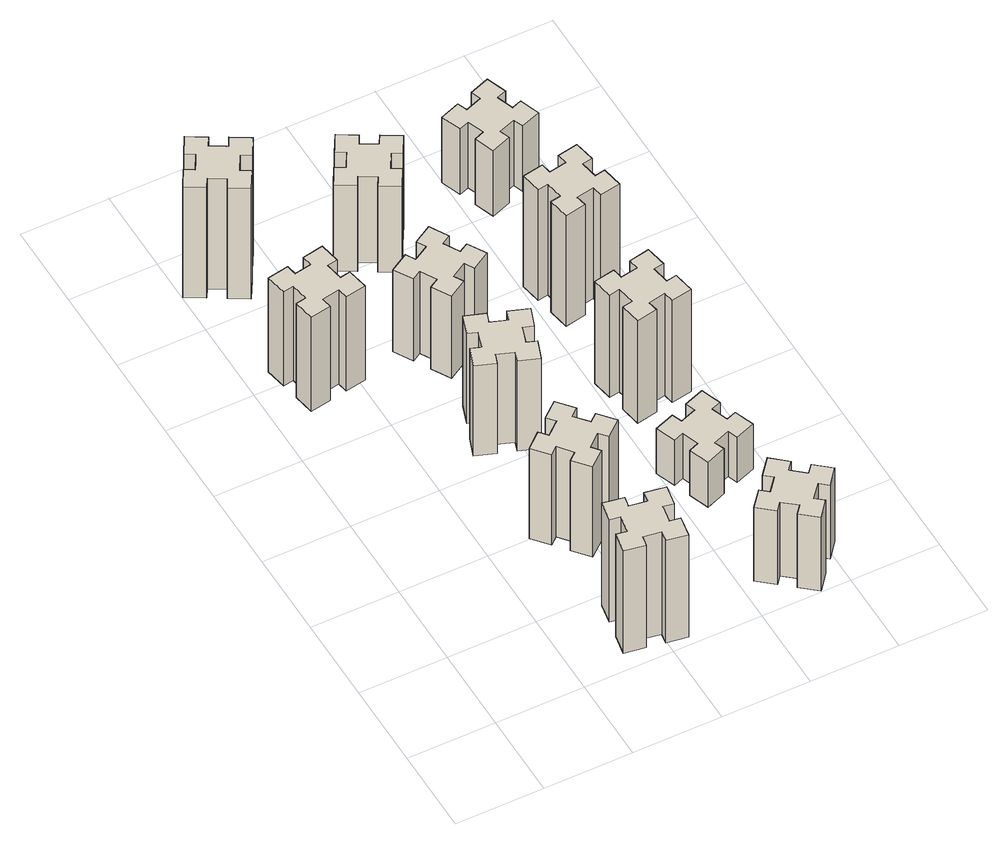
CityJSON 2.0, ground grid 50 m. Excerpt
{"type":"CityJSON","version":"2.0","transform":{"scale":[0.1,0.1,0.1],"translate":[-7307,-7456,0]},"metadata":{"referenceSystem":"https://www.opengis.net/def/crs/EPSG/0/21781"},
"CityObjects":{
"building1":{"type":"Building","attributes":{"class":"1000","function":"1000","usage":"1000","yearOfConstruction":2016,"roofType":"1000","measuredHeight":75,"storeysAboveGround":30,"storeysBelowGround":0},"geometry":[{"type":"Solid","lod":"1","boundaries":[[[[0,1,2,3,4,5,6,7,8,9,10,11,12,13,14,15,16,17,18,19]],[[17,16,20,21]],[[16,15,22,20]],[[15,14,23,22]],[[14,13,24,23]],[[13,12,25,24]],[[12,11,26,25]],[[11,10,27,26]],[[10,9,28,27]],[[9,8,29,28]],[[8,7,30,29]],[[7,6,31,30]],[[6,5,32,31]],[[5,4,33,32]],[[4,3,34,33]],[[3,2,35,34]],[[2,1,36,35]],[[1,0,37,36]],[[0,19,38,37]],[[19,18,39,38]],[[18,17,21,39]],[[24,25,26,27,28,29,30,31,32,33,34,35,36,37,38,39,21,20,22,23]]]]}]},
"building2":{"type":"Building","attributes":{"class":"1000","function":"1000","usage":"1000","yearOfConstruction":2016,"roofType":"1000","measuredHeight":69,"storeysAboveGround":30,"storeysBelowGround":0},"geometry":[{"type":"Solid","lod":"1","boundaries":[[[[40,41,42,43,44,45,46,47,48,49,50,51,52,53,54,55,56,57,58,59]],[[57,56,60,61]],[[56,55,62,60]],[[55,54,63,62]],[[54,53,64,63]],[[53,52,65,64]],[[52,51,66,65]],[[51,50,67,66]],[[50,49,68,67]],[[49,48,69,68]],[[48,47,70,69]],[[47,46,71,70]],[[46,45,72,71]],[[45,44,73,72]],[[44,43,74,73]],[[43,42,75,74]],[[42,41,76,75]],[[41,40,77,76]],[[40,59,78,77]],[[59,58,79,78]],[[58,57,61,79]],[[64,65,66,67,68,69,70,71,72,73,74,75,76,77,78,79,61,60,62,63]]]]}]},
"building3":{"type":"Building","attributes":{"class":"1000","function":"1000","usage":"1000","yearOfConstruction":2016,"roofType":"1000","measuredHeight":81,"storeysAboveGround":30,"storeysBelowGround":0},"geometry":[{"type":"Solid","lod":"1","boundaries":[[[[80,81,82,83,84,85,86,87,88,89,90,91,92,93,94,95,96,97,98,99]],[[97,96,100,101]],[[96,95,102,100]],[[95,94,103,102]],[[94,93,104,103]],[[93,92,105,104]],[[92,91,106,105]],[[91,90,107,106]],[[90,89,108,107]],[[89,88,109,108]],[[88,87,110,109]],[[87,86,111,110]],[[86,85,112,111]],[[85,84,113,112]],[[84,83,114,113]],[[83,82,115,114]],[[82,81,116,115]],[[81,80,117,116]],[[80,99,118,117]],[[99,98,119,118]],[[98,97,101,119]],[[104,105,106,107,108,109,110,111,112,113,114,115,116,117,118,119,101,100,102,103]]]]}]},
"building4":{"type":"Building","attributes":{"class":"1000","function":"1000","usage":"1000","yearOfConstruction":2016,"roofType":"1000","measuredHeight":66,"storeysAboveGround":30,"storeysBelowGround":0},"geometry":[{"type":"Solid","lod":"1","boundaries":[[[[120,121,122,123,124,125,126,127,128,129,130,131,132,133,134,135,136,137,138,139]],[[137,136,140,141]],[[136,135,142,140]],[[135,134,143,142]],[[134,133,144,143]],[[133,132,145,144]],[[132,131,146,145]],[[131,130,147,146]],[[130,129,148,147]],[[129,128,149,148]],[[128,127,150,149]],[[127,126,151,150]],[[126,125,152,151]],[[125,124,153,152]],[[124,123,154,153]],[[123,122,155,154]],[[122,121,156,155]],[[121,120,157,156]],[[120,139,158,157]],[[139,138,159,158]],[[138,137,141,159]],[[144,145,146,147,148,149,150,151,152,153,154,155,156,157,158,159,141,140,142,143]]]]}]},
"building5":{"type":"Building","attributes":{"class":"1000","function":"1000","usage":"1000","yearOfConstruction":2016,"roofType":"1000","measuredHeight":66,"storeysAboveGround":30,"storeysBelowGround":0},"geometry":[{"type":"Solid","lod":"1","boundaries":[[[[160,161,162,163,164,165,166,167,168,169,170,171,172,173,174,175,176,177,178,179]],[[177,176,180,181]],[[176,175,182,180]],[[175,174,183,182]],[[174,173,184,183]],[[173,172,185,184]],[[172,171,186,185]],[[171,170,187,186]],[[170,169,188,187]],[[169,168,189,188]],[[168,167,190,189]],[[167,166,191,190]],[[166,165,192,191]],[[165,164,193,192]],[[164,163,194,193]],[[163,162,195,194]],[[162,161,196,195]],[[161,160,197,196]],[[160,179,198,197]],[[179,178,199,198]],[[178,177,181,199]],[[184,185,186,187,188,189,190,191,192,193,194,195,196,197,198,199,181,180,182,183]]]]}]},
"building6":{"type":"Building","attributes":{"class":"1000","function":"1000","usage":"1000","yearOfConstruction":2016,"roofType":"1000","measuredHeight":60,"storeysAboveGround":30,"storeysBelowGround":0},"geometry":[{"type":"Solid","lod":"1","boundaries":[[[[200,201,202,203,204,205,206,207,208,209,210,211,212,213,214,215,216,217,218,219]],[[217,216,220,221]],[[216,215,222,220]],[[215,214,223,222]],[[214,213,224,223]],[[213,212,225,224]],[[212,211,226,225]],[[211,210,227,226]],[[210,209,228,227]],[[209,208,229,228]],[[208,207,230,229]],[[207,206,231,230]],[[206,205,232,231]],[[205,204,233,232]],[[204,203,234,233]],[[203,202,235,234]],[[202,201,236,235]],[[201,200,237,236]],[[200,219,238,237]],[[219,218,239,238]],[[218,217,221,239]],[[224,225,226,227,228,229,230,231,232,233,234,235,236,237,238,239,221,220,222,223]]]]}]},
"building7":{"type":"Building","attributes":{"class":"1000","function":"1000","usage":"1000","yearOfConstruction":2016,"roofType":"1000","measuredHeight":54,"storeysAboveGround":30,"storeysBelowGround":0},"geometry":[{"type":"Solid","lod":"1","boundaries":[[[[240,241,242,243,244,245,246,247,248,249,250,251,252,253,254,255,256,257,258,259]],[[257,256,260,261]],[[256,255,262,260]],[[255,254,263,262]],[[254,253,264,263]],[[253,252,265,264]],[[252,251,266,265]],[[251,250,267,266]],[[250,249,268,267]],[[249,248,269,268]],[[248,247,270,269]],[[247,246,271,270]],[[246,245,272,271]],[[245,244,273,272]],[[244,243,274,273]],[[243,242,275,274]],[[242,241,276,275]],[[241,240,277,276]],[[240,259,278,277]],[[259,258,279,278]],[[258,257,261,279]],[[264,265,266,267,268,269,270,271,272,273,274,275,276,277,278,279,261,260,262,263]]]]}]},
"building8":{"type":"Building","attributes":{"class":"1000","function":"1000","usage":"1000","yearOfConstruction":2016,"roofType":"1000","measuredHeight":63,"storeysAboveGround":30,"storeysBelowGround":0},"geometry":[{"type":"Solid","lod":"1","boundaries":[[[[280,281,282,283,284,285,286,287,288,289,290,291,292,293,294,295,296,297,298,299]],[[297,296,300,301]],[[296,295,302,300]],[[295,294,303,302]],[[294,293,304,303]],[[293,292,305,304]],[[292,291,306,305]],[[291,290,307,306]],[[290,289,308,307]],[[289,288,309,308]],[[288,287,310,309]],[[287,286,311,310]],[[286,285,312,311]],[[285,284,313,312]],[[284,283,314,313]],[[283,282,315,314]],[[282,281,316,315]],[[281,280,317,316]],[[280,299,318,317]],[[299,298,319,318]],[[298,297,301,319]],[[304,305,306,307,308,309,310,311,312,313,314,315,316,317,318,319,301,300,302,303]]]]}]},
"building9":{"type":"Building","attributes":{"class":"1000","function":"1000","usage":"1000","yearOfConstruction":2016,"roofType":"1000","measuredHeight":33,"storeysAboveGround":30,"storeysBelowGround":0},"geometry":[{"type":"Solid","lod":"1","boundaries":[[[[320,321,322,323,324,325,326,327,328,329,330,331,332,333,334,335,336,337,338,339]],[[337,336,340,341]],[[336,335,342,340]],[[335,334,343,342]],[[334,333,344,343]],[[333,332,345,344]],[[332,331,346,345]],[[331,330,347,346]],[[330,329,348,347]],[[329,328,349,348]],[[328,327,350,349]],[[327,326,351,350]],[[326,325,352,351]],[[325,324,353,352]],[[324,323,354,353]],[[323,322,355,354]],[[322,321,356,355]],[[321,320,357,356]],[[320,339,358,357]],[[339,338,359,358]],[[338,337,341,359]],[[344,345,346,347,348,349,350,351,352,353,354,355,356,357,358,359,341,340,342,343]]]]}]},
"building10":{"type":"Building","attributes":{"class":"1000","function":"1000","usage":"1000","yearOfConstruction":2016,"roofType":"1000","measuredHeight":75,"storeysAboveGround":30,"storeysBelowGround":0},"geometry":[{"type":"Solid","lod":"1","boundaries":[[[[360,361,362,363,364,365,366,367,368,369,370,371,372,373,374,375,376,377,378,379]],[[377,376,380,381]],[[376,375,382,380]],[[375,374,383,382]],[[374,373,384,383]],[[373,372,385,384]],[[372,371,386,385]],[[371,370,387,386]],[[370,369,388,387]],[[369,368,389,388]],[[368,367,390,389]],[[367,366,391,390]],[[366,365,392,391]],[[365,364,393,392]],[[364,363,394,393]],[[363,362,395,394]],[[362,361,396,395]],[[361,360,397,396]],[[360,379,398,397]],[[379,378,399,398]],[[378,377,381,399]],[[384,385,386,387,388,389,390,391,392,393,394,395,396,397,398,399,381,380,382,383]]]]}]},
"building11":{"type":"Building","attributes":{"class":"1000","function":"1000","usage":"1000","yearOfConstruction":2016,"roofType":"1000","measuredHeight":81,"storeysAboveGround":30,"storeysBelowGround":0},"geometry":[{"type":"Solid","lod":"1","boundaries":[[[[400,401,402,403,404,405,406,407,408,409,410,411,412,413,414,415,416,417,418,419]],[[417,416,420,421]],[[416,415,422,420]],[[415,414,423,422]],[[414,413,424,423]],[[413,412,425,424]],[[412,411,426,425]],[[411,410,427,426]],[[410,409,428,427]],[[409,408,429,428]],[[408,407,430,429]],[[407,406,431,430]],[[406,405,432,431]],[[405,404,433,432]],[[404,403,434,433]],[[403,402,435,434]],[[402,401,436,435]],[[401,400,437,436]],[[400,419,438,437]],[[419,418,439,438]],[[418,417,421,439]],[[424,425,426,427,428,429,430,431,432,433,434,435,436,437,438,439,421,420,422,423]]]]}]},
"building12":{"type":"Building","attributes":{"class":"1000","function":"1000","usage":"1000","yearOfConstruction":2016,"roofType":"1000","measuredHeight":48,"storeysAboveGround":30,"storeysBelowGround":0},"geometry":[{"type":"Solid","lod":"1","boundaries":[[[[440,441,442,443,444,445,446,447,448,449,450,451,452,453,454,455,456,457,458,459]],[[457,456,460,461]],[[456,455,462,460]],[[455,454,463,462]],[[454,453,464,463]],[[453,452,465,464]],[[452,451,466,465]],[[451,450,467,466]],[[450,449,468,467]],[[449,448,469,468]],[[448,447,470,469]],[[447,446,471,470]],[[446,445,472,471]],[[445,444,473,472]],[[444,443,474,473]],[[443,442,475,474]],[[442,441,476,475]],[[441,440,477,476]],[[440,459,478,477]],[[459,458,479,478]],[[458,457,461,479]],[[464,465,466,467,468,469,470,471,472,473,474,475,476,477,478,479,461,460,462,463]]]]}]}
},
"vertices":[
[907,146,0],[1005,128,0],[995,69,0],[1113,48,0],[1134,167,0],[1075,177,0],[1092,275,0],[1151,265,0],[1172,383,0],[1054,404,0],[1044,345,0],[945,362,0],[956,421,0],[837,442,0],[817,324,0],[876,314,0],[858,215,0],[799,226,0],[778,107,0],[897,87,0],[858,215,750],[799,226,750],[876,314,750],[817,324,750],[837,442,750],[956,421,750],[945,362,750],[1044,345,750],[1054,404,750],[1172,383,750],[1151,265,750],[1092,275,750],[1075,177,750],[1134,167,750],[1113,48,750],[995,69,750],[1005,128,750],[907,146,750],[897,87,750],[778,107,750],
[305,2348,0],[404,2366,0],[414,2307,0],[532,2327,0],[511,2446,0],[452,2435,0],[435,2534,0],[494,2544,0],[473,2662,0],[355,2641,0],[365,2582,0],[267,2565,0],[257,2624,0],[138,2603,0],[159,2485,0],[218,2495,0],[236,2397,0],[177,2387,0],[197,2268,0],[316,2289,0],[236,2397,690],[177,2387,690],[218,2495,690],[159,2485,690],[138,2603,690],[257,2624,690],[267,2565,690],[365,2582,690],[355,2641,690],[473,2662,690],[494,2544,690],[435,2534,690],[452,2435,690],[511,2446,690],[532,2327,690],[414,2307,690],[404,2366,690],[305,2348,690],[316,2289,690],[197,2268,690],
[137,3235,0],[224,3185,0],[194,3133,0],[298,3073,0],[358,3177,0],[306,3207,0],[356,3294,0],[408,3264,0],[468,3368,0],[364,3428,0],[334,3376,0],[247,3426,0],[277,3478,0],[173,3538,0],[113,3434,0],[165,3404,0],[115,3317,0],[63,3347,0],[3,3243,0],[107,3183,0],[115,3317,810],[63,3347,810],[165,3404,810],[113,3434,810],[173,3538,810],[277,3478,810],[247,3426,810],[334,3376,810],[364,3428,810],[468,3368,810],[408,3264,810],[356,3294,810],[306,3207,810],[358,3177,810],[298,3073,810],[194,3133,810],[224,3185,810],[137,3235,810],[107,3183,810],[3,3243,810],
[859,953,0],[923,876,0],[877,838,0],[954,746,0],[1046,823,0],[1008,869,0],[1084,933,0],[1123,887,0],[1215,964,0],[1138,1056,0],[1092,1018,0],[1027,1094,0],[1073,1133,0],[996,1225,0],[904,1148,0],[943,1102,0],[866,1037,0],[828,1083,0],[736,1006,0],[813,914,0],[866,1037,660],[828,1083,660],[943,1102,660],[904,1148,660],[996,1225,660],[1073,1133,660],[1027,1094,660],[1092,1018,660],[1138,1056,660],[1215,964,660],[1123,887,660],[1084,933,660],[1008,869,660],[1046,823,660],[954,746,660],[877,838,660],[923,876,660],[859,953,660],[813,914,660],[736,1006,660],
[891,1639,0],[985,1605,0],[964,1549,0],[1077,1507,0],[1118,1620,0],[1062,1641,0],[1096,1735,0],[1152,1714,0],[1193,1827,0],[1080,1868,0],[1060,1812,0],[966,1846,0],[987,1902,0],[874,1943,0],[833,1830,0],[889,1810,0],[855,1716,0],[799,1737,0],[757,1624,0],[870,1583,0],[855,1716,660],[799,1737,660],[889,1810,660],[833,1830,660],[874,1943,660],[987,1902,660],[966,1846,660],[1060,1812,660],[1080,1868,660],[1193,1827,660],[1152,1714,660],[1096,1735,660],[1062,1641,660],[1118,1620,660],[1077,1507,660],[964,1549,660],[985,1605,660],[891,1639,660],[870,1583,660],[757,1624,660],
[1096,2377,0],[1046,2464,0],[1098,2494,0],[1038,2598,0],[934,2538,0],[964,2486,0],[877,2436,0],[847,2488,0],[743,2428,0],[803,2324,0],[855,2354,0],[905,2267,0],[853,2237,0],[913,2133,0],[1017,2193,0],[987,2245,0],[1074,2295,0],[1104,2243,0],[1208,2303,0],[1148,2407,0],[1074,2295,600],[1104,2243,600],[987,2245,600],[1017,2193,600],[913,2133,600],[853,2237,600],[905,2267,600],[855,2354,600],[803,2324,600],[743,2428,600],[847,2488,600],[877,2436,600],[964,2486,600],[934,2538,600],[1038,2598,600],[1098,2494,600],[1046,2464,600],[1096,2377,600],[1148,2407,600],[1208,2303,600],
[1924,297,0],[1848,362,0],[1886,408,0],[1794,485,0],[1717,393,0],[1763,354,0],[1699,278,0],[1653,316,0],[1576,224,0],[1668,147,0],[1706,193,0],[1783,129,0],[1744,83,0],[1836,6,0],[1913,98,0],[1867,136,0],[1932,213,0],[1978,174,0],[2055,266,0],[1963,343,0],[1932,213,540],[1978,174,540],[1867,136,540],[1913,98,540],[1836,6,540],[1744,83,540],[1783,129,540],[1706,193,540],[1668,147,540],[1576,224,540],[1653,316,540],[1699,278,540],[1763,354,540],[1717,393,540],[1794,485,540],[1886,408,540],[1848,362,540],[1924,297,540],[1963,343,540],[2055,266,540],
[1046,3007,0],[1096,3094,0],[1148,3064,0],[1208,3168,0],[1104,3228,0],[1074,3176,0],[987,3226,0],[1017,3278,0],[913,3338,0],[853,3234,0],[905,3204,0],[855,3117,0],[803,3147,0],[743,3043,0],[847,2983,0],[877,3035,0],[964,2985,0],[934,2933,0],[1038,2873,0],[1098,2977,0],[964,2985,630],[934,2933,630],[877,3035,630],[847,2983,630],[743,3043,630],[803,3147,630],[855,3117,630],[905,3204,630],[853,3234,630],[913,3338,630],[1017,3278,630],[987,3226,630],[1074,3176,630],[1104,3228,630],[1208,3168,630],[1148,3064,630],[1096,3094,630],[1046,3007,630],[1098,2977,630],[1038,2873,630],
[1706,865,0],[1800,899,0],[1820,843,0],[1933,884,0],[1892,997,0],[1836,976,0],[1802,1070,0],[1858,1090,0],[1817,1203,0],[1704,1162,0],[1725,1106,0],[1631,1072,0],[1610,1128,0],[1497,1087,0],[1539,974,0],[1595,995,0],[1629,901,0],[1573,880,0],[1614,767,0],[1727,809,0],[1629,901,330],[1573,880,330],[1595,995,330],[1539,974,330],[1497,1087,330],[1610,1128,330],[1631,1072,330],[1725,1106,330],[1704,1162,330],[1817,1203,330],[1858,1090,330],[1802,1070,330],[1836,976,330],[1892,997,330],[1933,884,330],[1820,843,330],[1800,899,330],[1706,865,330],[1727,809,330],[1614,767,330],
[1685,1508,0],[1784,1526,0],[1794,1467,0],[1912,1487,0],[1891,1606,0],[1832,1595,0],[1815,1694,0],[1874,1704,0],[1853,1822,0],[1735,1801,0],[1745,1742,0],[1647,1725,0],[1637,1784,0],[1518,1763,0],[1539,1645,0],[1598,1655,0],[1616,1557,0],[1557,1547,0],[1577,1428,0],[1696,1449,0],[1616,1557,750],[1557,1547,750],[1598,1655,750],[1539,1645,750],[1518,1763,750],[1637,1784,750],[1647,1725,750],[1745,1742,750],[1735,1801,750],[1853,1822,750],[1874,1704,750],[1815,1694,750],[1832,1595,750],[1891,1606,750],[1912,1487,750],[1794,1467,750],[1784,1526,750],[1685,1508,750],[1696,1449,750],[1577,1428,750],
[1685,2248,0],[1784,2266,0],[1794,2207,0],[1912,2227,0],[1891,2346,0],[1832,2335,0],[1815,2434,0],[1874,2444,0],[1853,2562,0],[1735,2541,0],[1745,2482,0],[1647,2465,0],[1637,2524,0],[1518,2503,0],[1539,2385,0],[1598,2395,0],[1616,2297,0],[1557,2287,0],[1577,2168,0],[1696,2189,0],[1616,2297,810],[1557,2287,810],[1598,2395,810],[1539,2385,810],[1518,2503,810],[1637,2524,810],[1647,2465,810],[1745,2482,810],[1735,2541,810],[1853,2562,810],[1874,2444,810],[1815,2434,810],[1832,2335,810],[1891,2346,810],[1912,2227,810],[1794,2207,810],[1784,2266,810],[1685,2248,810],[1696,2189,810],[1577,2168,810],
[1706,3085,0],[1800,3119,0],[1820,3063,0],[1933,3104,0],[1892,3217,0],[1836,3196,0],[1802,3290,0],[1858,3310,0],[1817,3423,0],[1704,3382,0],[1725,3326,0],[1631,3292,0],[1610,3348,0],[1497,3307,0],[1539,3194,0],[1595,3215,0],[1629,3121,0],[1573,3100,0],[1614,2987,0],[1727,3029,0],[1629,3121,480],[1573,3100,480],[1595,3215,480],[1539,3194,480],[1497,3307,480],[1610,3348,480],[1631,3292,480],[1725,3326,480],[1704,3382,480],[1817,3423,480],[1858,3310,480],[1802,3290,480],[1836,3196,480],[1892,3217,480],[1933,3104,480],[1820,3063,480],[1800,3119,480],[1706,3085,480],[1727,3029,480],[1614,2987,480]
]}
